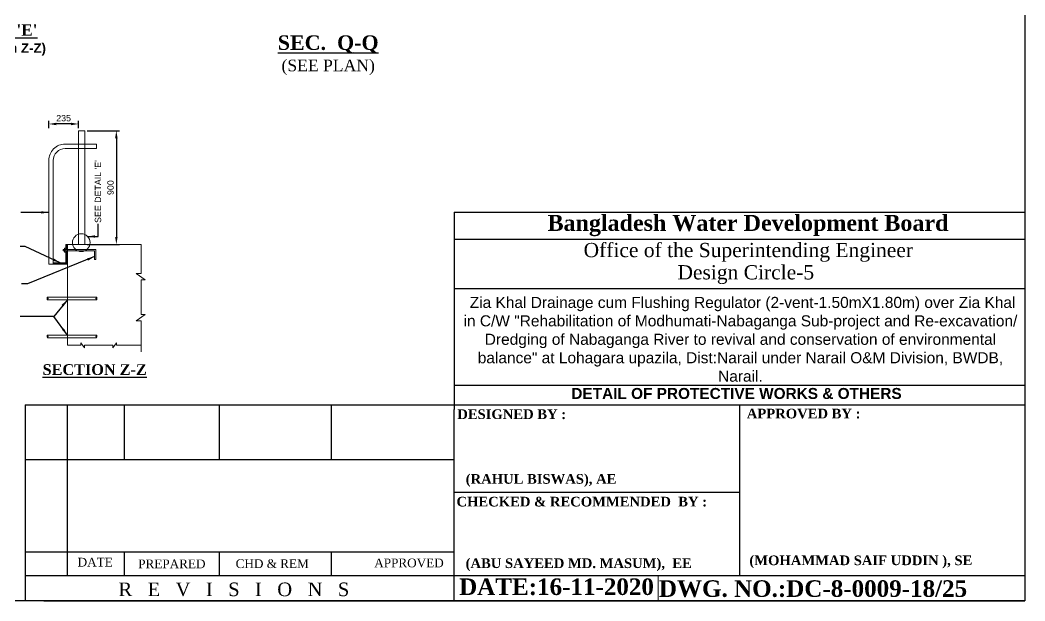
# Model space of a CAD drawing. Extents: x -358915 to 1258323, y -1667244 to -305611.
# Drawn here: x 797402 to 805349, y -1483754 to -1479159 of the extents above; entities that cross this region are included whole.
import ezdxf

# ---------------------------------------------------------------- set-up
doc = ezdxf.new("R2010")
doc.units = 0
doc.header["$LTSCALE"] = 300
doc.header["$MEASUREMENT"] = 0
doc.layers.get('DEFPOINTS').update_dxf_attribs({"linetype": 'CONTINUOUS'})
for name, color, linetype, lineweight in [('Dim', 7, 'CONTINUOUS', 9), ('Left Bank Profile', 7, 'CONTINUOUS', 25), ('ROD', 1, 'CONTINUOUS', 30)]:
    doc.layers.add(name, color=color, linetype=linetype, lineweight=lineweight)
doc.layers.add('LINE', color=7, linetype='CONTINUOUS')
doc.styles.add('Arial', font='arial.ttf')
doc.styles.add('DIM', font='isocp3.shx')
doc.dimstyles.new('Dim_25', dxfattribs={"dimtxt": 50, "dimasz": 50, "dimexe": 25, "dimexo": 20, "dimgap": 20, "dimtad": 1, "dimdec": 0, "dimzin": 0, "dimdsep": 46, "dimtxsty": 'DIM', "dimcen": 0.09, "dimclrd": 5, "dimclre": 5, "dimclrt": 7, "dimadec": 0, "dimazin": 0, "dimtfac": 1, "dimtdec": 0, "dimtmove": 0, "dimatfit": 3, "dimfxl": 1, "dimtolj": 1, "dimtzin": 0, "dimarcsym": 0})

# ---------------------------------------------------------------- blocks, each defined once
blk = doc.blocks.new('*D847')
at = {"layer": 'DEFPOINTS', "color": 0, "ltscale": 50, "transparency": 16777216}
for p in [(797914, -1480034.5), (797914, -1480934.3), (798163.5, -1480934.3)]:
    blk.add_point(p, dxfattribs=at)
at = {"layer": 'Dim', "color": 5, "lineweight": -2, "ltscale": 50, "transparency": 16777216}
for p, q in [((797934, -1480034.5), (798188.5, -1480034.5)), ((798163.5, -1480094.5), (798163.5, -1480874.3)), ((797934, -1480934.3), (798188.5, -1480934.3))]:
    blk.add_line(p, q, dxfattribs=at)
at = {"layer": 'Dim', "color": 5, "ltscale": 50, "transparency": 16777216}
for points in [[(798153.5, -1480094.5), (798173.5, -1480094.5), (798163.5, -1480034.5)], [(798153.5, -1480874.3), (798173.5, -1480874.3), (798163.5, -1480934.3)]]:
    blk.add_solid(points, dxfattribs=at)
at = {"layer": 'Dim', "color": 7, "ltscale": 50, "transparency": 16777216, "insert": (798118, -1480484.4), "char_height": 50, "attachment_point": 5, "rotation": 90, "style": 'Arial'}
blk.add_mtext('\\A1;900', dxfattribs=at)
blk = doc.blocks.new('*D848')
at = {"layer": 'DEFPOINTS', "color": 0, "ltscale": 50, "transparency": 16777216}
for p in [(797629, -1479980.9), (797629, -1480034.5), (797864, -1480034.5)]:
    blk.add_point(p, dxfattribs=at)
at = {"layer": 'Dim', "color": 5, "lineweight": -2, "ltscale": 50, "transparency": 16777216}
for p, q in [((797629, -1480014.5), (797629, -1479955.9)), ((797804, -1479980.9), (797689, -1479980.9)), ((797864, -1480014.5), (797864, -1479955.9))]:
    blk.add_line(p, q, dxfattribs=at)
at = {"layer": 'Dim', "color": 5, "ltscale": 50, "transparency": 16777216}
for points in [[(797689, -1479970.9), (797689, -1479990.9), (797629, -1479980.9)], [(797804, -1479970.9), (797804, -1479990.9), (797864, -1479980.9)]]:
    blk.add_solid(points, dxfattribs=at)
at = {"layer": 'Dim', "color": 7, "ltscale": 50, "transparency": 16777216, "insert": (797746.5, -1479935.3), "char_height": 50, "attachment_point": 5, "style": 'Arial'}
blk.add_mtext('\\A1;235', dxfattribs=at)

msp = doc.modelspace()

# ---------------------------------------------------------------- hatches: boundary and pattern name
at = {"layer": 'LINE', "lineweight": 9}
h = msp.add_hatch(dxfattribs=at)
h.set_pattern_fill('ANSI31', color=13)
h.set_pattern_definition([(45, (702303.84536, -1469320.183), (-0.08838834765, 0.08838834765), [])])
h.paths.add_polyline_path([(797776, -1480985), (797764.4, -1480985), (797764.4, -1480996.1), (797764.4, -1481079.2), (797664, -1481079.2), (797664, -1481091.2), (797776, -1481091.2)])
h.paths.add_polyline_path([(797776, -1480934.3), (797764.4, -1480934.3), (797764.4, -1480975), (797776, -1480975)])

# ---------------------------------------------------------------- linework, layer by layer
at = {"layer": 'Left Bank Profile'}
msp.add_lwpolyline([(797590.2, -1483754.1), (805349.4, -1483754.1)], dxfattribs=at)
msp.add_lwpolyline([(797590.2, -1483754.1), (805349.4, -1483754.1)], dxfattribs=at)
at = {"layer": 'LINE'}
for p, q in [((800835.8, -1480678.5), (805349.4, -1480678.5)), ((800835.8, -1480678.5), (800835.8, -1482239.4)), ((800835.8, -1480892.5), (805349.4, -1480892.5)), ((800835.8, -1481283.3), (805349.4, -1481283.3)), ((800835.8, -1482048.5), (805349.4, -1482048.5)), ((797442.3, -1482203.5), (800739.3, -1482203.5)), ((797442.3, -1482203.5), (797442.3, -1483754.1)), ((797677, -1482203.5), (800835.8, -1482203.5)), ((797775.3, -1482203.5), (797775.3, -1483553.8)), ((797775.3, -1482203.5), (797775.3, -1483553.8)), ((797775.3, -1482203.5), (797775.3, -1483553.8)), ((797775.3, -1482203.5), (797775.3, -1483553.8)), ((798224.2, -1482203.5), (798224.2, -1482636.6)), ((798980.4, -1482636.6), (798980.4, -1482203.5)), ((799864.7, -1482636.6), (799864.7, -1482203.5)), ((800835.8, -1482203.5), (805349.4, -1482203.5)), ((803092.6, -1482203.5), (803092.6, -1483553.8)), ((800835.8, -1483754.1), (800835.8, -1482239.4)), ((797442.3, -1482636.6), (800739.3, -1482636.6)), ((797677, -1482636.6), (800835.8, -1482636.6)), ((800835.8, -1482894.8), (803092.6, -1482894.8)), ((797442.3, -1483365.5), (800739.3, -1483365.5)), ((797677, -1483365.5), (800835.8, -1483365.5)), ((797677, -1483365.5), (800739.3, -1483365.5)), ((797677, -1483365.5), (800739.3, -1483365.5)), ((798224.2, -1483365.5), (798224.2, -1483553.8)), ((798980.4, -1483553.8), (798980.4, -1483365.5)), ((799864.7, -1483553.8), (799864.7, -1483365.5)), ((797442.3, -1483553.8), (800739.3, -1483553.8)), ((797677, -1483553.8), (800835.8, -1483553.8)), ((797677, -1483553.8), (800739.3, -1483553.8)), ((797677, -1483553.8), (800739.3, -1483553.8)), ((800835.8, -1483553.8), (805349.4, -1483553.8)), ((801682.7, -1483553.8), (805349.4, -1483553.8)), ((801682.7, -1483553.8), (805349.4, -1483553.8)), ((801682.7, -1483553.8), (805349.4, -1483553.8))]:
    msp.add_line(p, q, dxfattribs=at)
at = {"layer": 'LINE', "color": 1, "lineweight": 9}
for p, q in [((797776, -1480934.3), (797764.4, -1480934.3)), ((797764.4, -1480934.3), (797764.4, -1481079.2)), ((797776, -1481091.2), (797776, -1480934.3)), ((797764.4, -1481079.2), (797664, -1481079.2))]:
    msp.add_line(p, q, dxfattribs=at)
at = {"layer": 'LINE', "color": 4, "lineweight": 9}
msp.add_line((797629, -1481091.2), (797664, -1481091.2), dxfattribs=at)
at = {"layer": 'LINE', "color": 7, "lineweight": 9}
for p, q in [((802449, -1483553.8), (802449, -1483754.1)), ((800986, -1483754.1), (797442.3, -1483754.1)), ((805349.4, -1483754.1), (800986, -1483754.1)), ((804418.3, -1483754.1), (804723.4, -1483754.1))]:
    msp.add_line(p, q, dxfattribs=at)
at = {"layer": 'LINE'}
msp.add_lwpolyline([(805349.4, -1483754.1), (791850.9, -1483754.1), (791850.9, -1474208.7), (805349.4, -1474208.7)], close=True, dxfattribs=at)
at = {"layer": 'LINE', "color": 0, "lineweight": 9}
for points in [[(797864, -1480034.5), (797864, -1480934.3)], [(797864, -1480034.5), (797914, -1480034.5)], [(797914, -1480034.5), (797914, -1480934.3)], [(797776, -1480934.3), (798360, -1480934.3)], [(797776, -1480934.3), (797776, -1481730.2)]]:
    msp.add_lwpolyline(points, dxfattribs=at)
at = {"layer": 'LINE', "color": 4, "lineweight": 9}
for points in [[(797629, -1481091.2), (797629, -1480269.8, -0.414214), (797759, -1480139.8), (798006, -1480140.9)], [(797664, -1481091.2), (797664, -1480269.8, -0.413987), (797758.9, -1480174.8), (798005.8, -1480175.9)]]:
    msp.add_lwpolyline(points, format="xyb", dxfattribs=at)
msp.add_lwpolyline([(798006, -1480140.9), (798005.9, -1480175.9)], dxfattribs=at)
at = {"layer": 'LINE', "color": 5, "lineweight": 9}
for points in [[(798360, -1480934.3), (798360, -1481162.7), (798321.2, -1481162.7), (798392.2, -1481213.5), (798359.6, -1481213.5), (798359.6, -1481359.3)], [(798360, -1481784.2), (798360, -1481538.5), (798321.2, -1481538.5), (798392.2, -1481487.7), (798359.6, -1481487.7), (798359.6, -1481359.3)], [(798135.7, -1481730), (797911.4, -1481730), (797911.4, -1481751.7), (797882.9, -1481712), (797882.9, -1481730.2), (797776, -1481730.2)], [(797911.4, -1481730), (798135.7, -1481730), (798135.7, -1481751.7), (798164.1, -1481712), (798164.1, -1481730.2), (798360, -1481730.2)]]:
    msp.add_lwpolyline(points, dxfattribs=at)
at = {"layer": 'LINE', "color": 1, "lineweight": 9}
for points in [[(797776, -1481091.2), (797664, -1481091.2)], [(797619.7, -1481351.5), (798005.7, -1481351.5)], [(797619.7, -1481371.5), (798005.7, -1481371.5)], [(797619.7, -1481651.5), (798005.7, -1481651.5)], [(797619.7, -1481671.5), (798005.7, -1481671.5)]]:
    msp.add_lwpolyline(points, dxfattribs=at)
at = {"layer": 'LINE', "color": 3, "lineweight": 9}
msp.add_circle((797886.3, -1480919.8), 70.3, dxfattribs=at)
at = {"layer": 'LINE', "color": 1, "lineweight": 9}
for centre in [(797619.7, -1481361.5), (798005.7, -1481361.5), (797619.7, -1481661.5), (798005.7, -1481661.5)]:
    msp.add_ellipse(centre, major_axis=(0, 10), ratio=0.403639, dxfattribs=at)
at = {"layer": 'ROD', "lineweight": 9}
for p, q in [((797743.1, -1480975), (797743.1, -1480985)), ((797752.9, -1480963.9), (797764.4, -1480963.9)), ((797752.9, -1480996.1), (797764.4, -1480996.1)), ((797991, -1481053.4), (798001, -1481053.4))]:
    msp.add_line(p, q, dxfattribs=at)
for points in [[(797743.1, -1480975), (798001, -1480975)], [(797743.1, -1480985), (797991, -1480985)], [(797752.9, -1480963.9), (797752.9, -1480996.1)], [(797991, -1480985), (797991, -1481053.4)], [(798001, -1480975), (798001, -1481053.4)]]:
    msp.add_lwpolyline(points, dxfattribs=at)
at = {"layer": 'ROD', "color": 1, "lineweight": 9}
msp.add_lwpolyline([(797764.4, -1480996.1), (797764.4, -1480956.3)], dxfattribs=at)

# ---------------------------------------------------------------- texts
at = {"layer": 'LINE', "color": 6, "attachment_point": 5}
for s, insert, char_height, width in [("{\\fTimes New Roman|b1|i0|c0|p18;\\H0.78125x;\\LDETAIL 'E'\\H1.0833x;\\P\\fArial|b1|i0|c0|p34;\\H0.76923x;\\l\\C0;(See Section Z-Z)}", (797179.1, -1479316.3), 115.2, 1608.775), ('{\\fTimes New Roman|b1|i0|c0|p18;\\LSEC.  Q-Q\\P\\fTimes New Roman|b0|i0|c0|p18;\\H0.8x;\\l(SEE PLAN)}', (799839.1, -1479436.9), 115.2, 1608.775), ('{\\fTimes New Roman|b1|i0|c0|p18;\\LSECTION Z-Z}', (797992.1, -1481924.4), 85, 1072.517)]:
    msp.add_mtext(s, dxfattribs=dict(at, insert=insert, char_height=char_height, width=width))
at = {"layer": 'LINE', "color": 0, "insert": (798018.6, -1480763.6), "char_height": 50, "width": 538.69, "attachment_point": 4, "rotation": 90}
msp.add_mtext("{\\fArial|b0|i0|c0|p34;SEE DETAIL 'E'}", dxfattribs=at)
at = {"layer": 'LINE', "color": 7, "lineweight": 9}
for s, insert, char_height, width, attachment_point in [('{\\fTimes New Roman|b1|i0|c0|p18;Bangladesh Water Development Board}', (801574, -1480700.8), 125.748, 4516.811, 1), ('{\\fTimes New Roman|b0|i0|c0|p18;Office of the Superintending Engineer}', (801859.1, -1480921.9), 112.532, 4042.112, 1), ('{\\fTimes New Roman|b0|i0|c0|p18;Design Circle-5}', (802601.4, -1481097.9), 112.532, 4042.112, 1), ('\\A1;{\\fArial|b0|i0|c0|p34; Zia Khal Drainage cum Flushing Regulator (2-vent-1.50mX1.80m) over Zia Khal in\\A0;\\C256; C/W "Rehabilitatio\\A1;\\C7;n of Modhumati-Nabaganga Sub-project and Re-excavation/ Dredging of\\C256; Nabaganga River to revival and conservation of environmental balance" at Lohagara upazila, Dist:Narail under Narail O&M Division, BWDB, Narail.}', (803099.6, -1482021.2), 87.5425, 4427.886, 8), ('{\\fArial|b1|i0|c0|p34;\\C0;DETAIL OF PROTECTIVE WORKS & OTHERS\\P }', (803068.5, -1482302.7), 86.987, 4272.96, 8)]:
    msp.add_mtext(s, dxfattribs=dict(at, insert=insert, char_height=char_height, width=width, attachment_point=attachment_point))
at = {"layer": 'LINE', "color": 7, "lineweight": 9, "attachment_point": 1}
for s, insert, char_height in [('{\\fTimes New Roman|b1|i0|c0|p18;DESIGNED BY :}', (800860, -1482238.5), 76.552), ('{\\fTimes New Roman|b1|i0|c0|p18;APPROVED BY :}', (803149.8, -1482233.6), 76.552), ('{\\fTimes New Roman|b1|i0|c0|p18;\\C0;(RAHUL BISWAS), AE}', (800926.9, -1482750.6), 76.552), ('{\\fTimes New Roman|b1|i0|c0|p18;CHECKED & RECOMMENDED  BY :}', (800853.8, -1482930.4), 76.552), ('{\\fTimes New Roman|b1|i0|c0|p18;\\C0;(MOHAMMAD SAIF UDDIN ), SE}', (803170.4, -1483394.7), 76.552), ('{\\fTimes New Roman|b0|i0|c0|p18;DATE }', (797857.6, -1483413.1), 68.897), ('{\\fTimes New Roman|b0|i0|c0|p18;PREPARED\\fTimes New Roman|b1|i0|c0|p18; }', (798336.7, -1483426.6), 68.897), ('{\\fTimes New Roman|b0|i0|c0|p18;CHD & REM }', (799107.1, -1483425.2), 68.897), ('{\\fTimes New Roman|b0|i0|c0|p18;APPROVED}', (800203.4, -1483419.2), 68.897), ('{\\fTimes New Roman|b1|i0|c0|p18;\\C0;(ABU SAYEED MD. MASUM),  EE  }', (800925.9, -1483417.5), 76.552), ('{\\fTimes New Roman|b0|i0|c0|p18;R   E   V   I   S   I   O   N   S}', (798180.7, -1483608.8), 107.652), ('{\\fTimes New Roman|b1|i0|c0|p18;DATE:16-11-2020}', (800874.6, -1483576.1), 131.167), ('{\\fTimes New Roman|b0|i0|c0|p18; \\fTimes New Roman|b1|i0|c0|p18;DWG. NO.:DC-8-0009-18/25}', (802405.2, -1483591), 131.167)]:
    msp.add_mtext(s, dxfattribs=dict(at, insert=insert, char_height=char_height))

# ---------------------------------------------------------------- dimensions: what is measured, and where the dimension line sits
at = {"layer": 'Dim', "ltscale": 50}
dim = msp.add_linear_dim(base=(797629, -1479980.9), p1=(797864, -1480034.5), p2=(797629, -1480034.5), dimstyle='Dim_25', override={"dimasz": 60, "dimtxsty": 'Arial'}, dxfattribs=at)
dim.commit()
dim.dimension.update_dxf_attribs({"geometry": '*D848', "text_midpoint": (797746.5, -1479935.3)})
dim = msp.add_linear_dim(base=(798163.5, -1480934.3), p1=(797914, -1480034.5), p2=(797914, -1480934.3), angle=90, dimstyle='Dim_25', override={"dimasz": 60, "dimtxsty": 'Arial'}, dxfattribs=at)
dim.commit()
dim.dimension.update_dxf_attribs({"geometry": '*D847', "text_midpoint": (798118, -1480484.4)})

# ---------------------------------------------------------------- leaders
for points in [[(797629, -1480680.5), (797408.3, -1480680.5)], [(797935.9, -1480871.3), (798020.2, -1480871.3), (798020.2, -1480771.7)], [(797720, -1481079.2), (797443.7, -1480950.4), (797402.6, -1480950.4)], [(797991, -1481030.6), (797460.5, -1481245.6), (797413.3, -1481245.7)], [(797776, -1481371.5), (797668.6, -1481504.2), (797403.8, -1481504.2)], [(797776, -1481651.5), (797668.6, -1481504.2), (797403.8, -1481504.2)]]:
    msp.add_leader(points, dimstyle='Dim_25', override={"dimasz": 60, "dimtxsty": 'Arial'}, dxfattribs=at)

doc.saveas('drawing.dxf')
